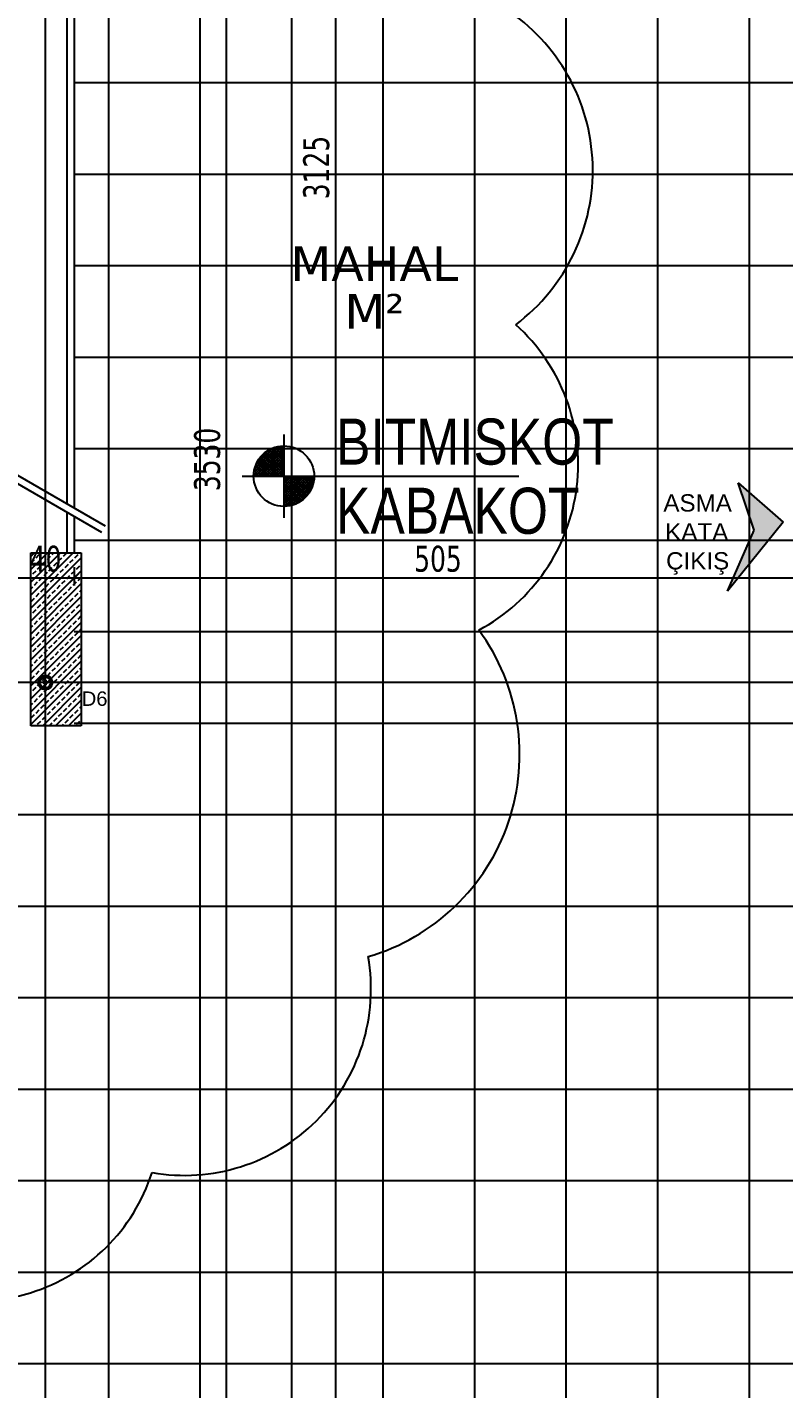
# Model space of a CAD drawing. Header units: millimetres. Extents: x 43168.9 to 43194.6, y -25545.1 to -25543.4.
# Drawn here: x 43172.0004 to 43172.1054, y -25544.322 to -25544.133 of the extents above; entities that cross this region are included whole.
import ezdxf
from ezdxf.enums import TextEntityAlignment as Align

# ---------------------------------------------------------------- set-up
doc = ezdxf.new("R2010")
doc.units = ezdxf.units.MM
doc.header["$LTSCALE"] = 200
doc.linetypes.add('DASHDOT2', pattern=[0.5, 0.25, -0.125, 0, -0.125])
for name, color, linetype in [('aks_sgh', 5, 'DASHDOT2'), ('kolon-b.a_sgh', 6, 'Continuous'), ('merdi_sgh', 3, 'Continuous'), ('olcuic_sgh', 183, 'Continuous'), ('tarama-betonarme_sgh', 223, 'Continuous'), ('tarama-zemin_sgh', 197, 'Continuous'), ('yazi-genel_sgh', 7, 'Continuous')]:
    doc.layers.add(name, color=color, linetype=linetype)
doc.styles.add('1-200', font='arial.ttf', dxfattribs={"height": 60})
doc.styles.add('dim', font='VERDANA.TTF', dxfattribs={"width": 0.7})
doc.styles.add('text1', font='VERDANA.TTF')
doc.styles.add('text2', font='arial.ttf')

msp = doc.modelspace()

# ---------------------------------------------------------------- hatches: boundary and pattern name
msp.add_hatch(color=251).paths.add_polyline_path([(43172.09906931302, -25544.19620368457), (43172.10527792969, -25544.20168626853), (43172.09758103876, -25544.21125668852), (43172.1012526155, -25544.20276589848)])
h = msp.add_hatch(color=256)
edge = h.paths.add_edge_path()
edge.add_arc((43172.00287904171, -25544.22391939969), 0.001, 0, 360)
edge = h.paths.add_edge_path(flags=16)
edge.add_arc((43172.00287904171, -25544.22391939969), 0.00075, 0, 360)

# ---------------------------------------------------------------- linework, layer by layer
for p, q in [((43172.06817703755, -25544.17425000284), (43172.06817703755, -25544.17425000284)), ((43172.0318112501, -25544.19516144207), (43172.03588594602, -25544.19108674615)), ((43172.03184088517, -25544.19477259675), (43172.03549673076, -25544.19111675117)), ((43172.03192750415, -25544.19432676753), (43172.03506785118, -25544.19118642049)), ((43172.03205081919, -25544.19528108322), (43172.0360021319, -25544.19132977051)), ((43172.03207440612, -25544.19382065531), (43172.03455640592, -25544.19133865551)), ((43172.03240076036, -25544.19313509082), (43172.03385485405, -25544.19168099714)), ((43172.03241002944, -25544.19528108322), (43172.0360021319, -25544.19168898075)), ((43172.03276923968, -25544.19528108322), (43172.0360021319, -25544.192048191)), ((43172.03600213188, -25544.19506003734), (43172.03315207974, -25544.19220998519)), ((43172.03600213189, -25544.1947008271), (43172.03334137698, -25544.19204007219)), ((43172.03600213189, -25544.19434161685), (43172.03354548149, -25544.19188496645)), ((43172.03600213189, -25544.19398240661), (43172.0337619645, -25544.19174223922)), ((43172.03600213189, -25544.19362319637), (43172.03398008925, -25544.19160115373)), ((43172.03600213189, -25544.19326398613), (43172.03422688846, -25544.19148874269)), ((43172.0360021319, -25544.19290477588), (43172.03447368767, -25544.19137633166)), ((43172.0360021319, -25544.19254556564), (43172.03473958782, -25544.19128302156)), ((43172.0360021319, -25544.19218635539), (43172.0350169875, -25544.191201211)), ((43172.0360021319, -25544.19182714515), (43172.03532038448, -25544.19114539773)), ((43172.0360021319, -25544.19146793491), (43172.03563325263, -25544.19109905564)), ((43172.0360021319, -25544.19110872466), (43172.03597577742, -25544.19108237018)), ((43172.0333494958, -25544.19528108322), (43172.0320185825, -25544.19395016991)), ((43172.03370870605, -25544.19528108322), (43172.03212677614, -25544.19369915331)), ((43172.0340679163, -25544.19528108322), (43172.03223496978, -25544.19344813671)), ((43172.03442712654, -25544.19528108322), (43172.03235500801, -25544.19320896468)), ((43172.03478633679, -25544.19528108322), (43172.0324923919, -25544.19298713834)), ((43172.03514554703, -25544.19528108322), (43172.03263941411, -25544.1927749503)), ((43172.03550475727, -25544.19528108322), (43172.03280230497, -25544.19257863091)), ((43172.03586396752, -25544.19528108322), (43172.03296519582, -25544.19238231152)), ((43172.03312844993, -25544.19528108322), (43172.0360021319, -25544.19240740125)), ((43172.03348766017, -25544.19528108322), (43172.0360021319, -25544.19276661149)), ((43172.03384687042, -25544.19528108322), (43172.03600213189, -25544.19312582174)), ((43172.03420608067, -25544.19528108322), (43172.03600213189, -25544.19348503199)), ((43172.03456529091, -25544.19528108322), (43172.03600213189, -25544.19384424223)), ((43172.03492450115, -25544.19528108322), (43172.03600213189, -25544.19420345248)), ((43172.03191265483, -25544.19528108322), (43172.03180995867, -25544.19517838706)), ((43172.03227186507, -25544.19528108322), (43172.03183539648, -25544.19484461462)), ((43172.03263107532, -25544.19528108322), (43172.0318786729, -25544.1945286808)), ((43172.03299028556, -25544.19528108322), (43172.03194862731, -25544.19423942496)), ((43172.0352837114, -25544.19528108322), (43172.03600213189, -25544.19456266272)), ((43172.03564292164, -25544.19528108322), (43172.03600213189, -25544.19492187297)), ((43172.03600213188, -25544.19564029346), (43172.03636134214, -25544.19528108322)), ((43172.03600213188, -25544.19599950371), (43172.03672055238, -25544.19528108322)), ((43172.03600213188, -25544.19635871395), (43172.03707976262, -25544.19528108322)), ((43172.03600213188, -25544.1967179242), (43172.03743897287, -25544.19528108322)), ((43172.03600213188, -25544.19707713444), (43172.03779818311, -25544.19528108322)), ((43172.03600213188, -25544.19743634469), (43172.03815739336, -25544.19528108322)), ((43172.03600213188, -25544.19779555493), (43172.0385166036, -25544.19528108322)), ((43172.03600213188, -25544.19815476518), (43172.03887581384, -25544.19528108322)), ((43172.03600213188, -25544.19851397542), (43172.03923502409, -25544.19528108322)), ((43172.03600213188, -25544.19887318567), (43172.03959423434, -25544.19528108322)), ((43172.03600213188, -25544.19923239591), (43172.03995344458, -25544.19528108322)), ((43172.03890090359, -25544.19831801929), (43172.03600213188, -25544.19541924759)), ((43172.0387045842, -25544.19848091014), (43172.03600213188, -25544.19577845783)), ((43172.03612177304, -25544.199471965), (43172.04019646895, -25544.19539726909)), ((43172.03907322991, -25544.19813113536), (43172.03622317776, -25544.19528108322)), ((43172.03651061836, -25544.19944232993), (43172.04016646394, -25544.19578648435)), ((43172.03924314291, -25544.19794183813), (43172.03658238801, -25544.19528108322)), ((43172.03939824865, -25544.19773773362), (43172.03694159826, -25544.19528108322)), ((43172.03954097589, -25544.19752125061), (43172.0373008085, -25544.19528108322)), ((43172.03968206138, -25544.19730312585), (43172.03766001874, -25544.19528108322)), ((43172.03979447241, -25544.19705632664), (43172.03801922899, -25544.19528108322)), ((43172.03990688344, -25544.19680952743), (43172.03837843923, -25544.19528108322)), ((43172.04000019355, -25544.19654362729), (43172.03873764948, -25544.19528108322)), ((43172.04008200411, -25544.19626622761), (43172.03909685972, -25544.19528108322)), ((43172.04013781738, -25544.19596283062), (43172.03945606996, -25544.19528108322)), ((43172.04018415947, -25544.19564996248), (43172.03981528022, -25544.19528108322)), ((43172.04020084492, -25544.19530743768), (43172.04017449046, -25544.19528108322)), ((43172.03850826481, -25544.198643801), (43172.03600213188, -25544.19613766808)), ((43172.03829607677, -25544.1987908232), (43172.03600213188, -25544.19649687832)), ((43172.03807425042, -25544.1989282071), (43172.03600213188, -25544.19685608857)), ((43172.0378350784, -25544.19904824532), (43172.03600213188, -25544.19721529881)), ((43172.03758406179, -25544.19915643896), (43172.03600213188, -25544.19757450906)), ((43172.03733304519, -25544.1992646326), (43172.03600213188, -25544.1979337193)), ((43172.03695644757, -25544.19935571096), (43172.04009679461, -25544.19621536392)), ((43172.0374625598, -25544.19920880898), (43172.0399445596, -25544.19672680918)), ((43172.03814812428, -25544.19888245474), (43172.03960221796, -25544.19742836106)), ((43172.03704379014, -25544.1993345878), (43172.03600213188, -25544.19829292954)), ((43172.0367545343, -25544.1994045422), (43172.03600213188, -25544.19865213979)), ((43172.03643860048, -25544.19944781863), (43172.03600213188, -25544.19901135004)), ((43172.03610482804, -25544.19947325643), (43172.03600213188, -25544.19937056028)), ((43172.06305723979, -25544.21664791594), (43172.06305723979, -25544.21664791594)), ((43172.04769784649, -25544.26196988716), (43172.04769784649, -25544.26196988716)), ((43172.01771042764, -25544.29194082348), (43172.01771042764, -25544.29194082348))]:
    msp.add_line(p, q)
at = {"color": 0}
for p, q in [((43172.03600213191, -25544.18948108324), (43172.03600213186, -25544.20108108324)), ((43172.03020213189, -25544.19528108324), (43172.06860213189, -25544.19528108324)), ((43172.09906931302, -25544.19620368457), (43172.10527792969, -25544.20168626853)), ((43172.1012526155, -25544.20276589848), (43172.09906931302, -25544.19620368457)), ((43172.10527792969, -25544.20168626853), (43172.09758103876, -25544.21125668852)), ((43172.09758103876, -25544.21125668852), (43172.1012526155, -25544.20276589848))]:
    msp.add_line(p, q, dxfattribs=at)
at = {"color": 0, "linetype": 'ByBlock', "lineweight": -2}
for p, q in [((43172.00747959124, -25544.20884673667), (43172.00627959125, -25544.21004673667)), ((43172.00627959125, -25544.21004673667), (43172.00747959124, -25544.20884673667)), ((43172.00307904171, -25544.22371939969), (43172.0026790417, -25544.22371939969)), ((43172.0026790417, -25544.22371939969), (43172.0026790417, -25544.22411939969)), ((43172.0026790417, -25544.22411939969), (43172.00307904171, -25544.22411939969)), ((43172.00294975238, -25544.22384868901), (43172.00280833102, -25544.22399011037)), ((43172.00294975238, -25544.22399011037), (43172.00280833102, -25544.22384868901)), ((43172.00307904171, -25544.22411939969), (43172.00307904171, -25544.22371939969))]:
    msp.add_line(p, q, dxfattribs=at)
at = {"color": 0}
msp.add_circle((43172.03600213188, -25544.19528108324), 0.004200000000000001, dxfattribs=at)
at = {"color": 0, "linetype": 'Continuous', "lineweight": -2}
for radius in [0.001, 0.00075]:
    msp.add_circle((43172.00287904171, -25544.22391939969), radius, dxfattribs=at)
for centre, radius, start, end in [((43172.05209009389, -25544.15283215625), 0.02678645010130108, 306.9102113561934, 56.91021156741376), ((43172.05077346946, -25544.19365649889), 0.0260671492682026, 298.1145357090338, 48.11453637685987), ((43172.03951015016, -25544.23393152006), 0.02920938891781941, 286.278732013571, 36.27873270706188), ((43172.02221119928, -25544.26645664694), 0.02587856641403371, 259.9842496761638, 9.984249243797791), ((43171.99324615177, -25544.28407065639), 0.02569903352458375, 232.166996367079, 342.1669969956464)]:
    msp.add_arc(centre, radius, start, end)
at = {"layer": 'aks_sgh'}
for p, q in [((43172.00287904171, -25543.74091939969), (43172.00287904171, -25544.60991939969)), ((43172.26687959124, -25544.22391939969), (43171.46487849217, -25544.22391939969))]:
    msp.add_line(p, q, dxfattribs=at)
at = {"layer": 'kolon-b.a_sgh'}
for p, q in [((43172.00087904171, -25544.20591939969), (43172.0078790417, -25544.20591939969)), ((43172.00087904171, -25544.22991939969), (43172.00087904171, -25544.20591939969)), ((43172.0078790417, -25544.20591939969), (43172.0078790417, -25544.22991939969)), ((43172.0078790417, -25544.22991939969), (43172.00087904171, -25544.22991939969))]:
    msp.add_line(p, q, dxfattribs=at)
at = {"layer": 'merdi_sgh'}
for p, q in [((43172.00587959124, -25544.12191939969), (43172.00587959124, -25544.19910785696)), ((43172.00687959124, -25544.12191939969), (43172.00687959124, -25544.19968520723)), ((43171.94244339067, -25544.16363765002), (43172.01069602062, -25544.20304332429)), ((43171.94294339067, -25544.16277162461), (43172.01119602062, -25544.20217729889)), ((43172.00587959124, -25544.2002625575), (43172.00587959124, -25544.20591939969)), ((43172.00687959124, -25544.20083990776), (43172.00687959124, -25544.20591939969))]:
    msp.add_line(p, q, dxfattribs=at)
at = {"layer": 'olcuic_sgh'}
for p, q in [((43172.02804944952, -25544.54616939969), (43172.02804944952, -25543.8396690729)), ((43172.04319141446, -25544.46516939969), (43172.04319141446, -25543.83966268931)), ((43172.00687959124, -25544.20791939969), (43172.00687959124, -25544.21044673667)), ((43172.00687959124, -25544.20791939969), (43172.00687959124, -25544.21044673667)), ((43172.00712959124, -25544.20944673667), (43171.99862959125, -25544.20944673667)), ((43172.1082290417, -25544.20944673667), (43172.00662959124, -25544.20944673667))]:
    msp.add_line(p, q, dxfattribs=at)
at = {"layer": 'tarama-betonarme_sgh'}
for p, q in [((43172.00087904171, -25544.20642362551), (43172.00138326753, -25544.20591939969)), ((43172.00087904171, -25544.20821967674), (43172.00317931875, -25544.20591939969)), ((43172.00087904171, -25544.21001572796), (43172.00497536998, -25544.20591939969)), ((43172.00087904171, -25544.21181177919), (43172.00677142121, -25544.20591939969)), ((43172.00087904171, -25544.21360783041), (43172.0078790417, -25544.20660783041)), ((43172.0009246648, -25544.20727602842), (43172.00137367761, -25544.20682701561)), ((43172.00159818401, -25544.20660250921), (43172.00204719682, -25544.20615349641)), ((43172.00227170322, -25544.20592899), (43172.00228129353, -25544.20591939969)), ((43172.00249620962, -25544.20750053482), (43172.00294522243, -25544.20705152201)), ((43172.00316972883, -25544.20682701561), (43172.00361874164, -25544.20637800281)), ((43172.00384324804, -25544.20615349641), (43172.00407734475, -25544.20591939969)), ((43172.00406775445, -25544.20772504123), (43172.00451676725, -25544.20727602842)), ((43172.00474127365, -25544.20705152201), (43172.00519028646, -25544.20660250921)), ((43172.00541479286, -25544.20637800281), (43172.00586380567, -25544.20592899)), ((43172.00631281848, -25544.20727602842), (43172.00676183128, -25544.20682701561)), ((43172.00698633768, -25544.20660250921), (43172.00743535049, -25544.20615349641)), ((43172.00765985689, -25544.20592899), (43172.0076694472, -25544.20591939969)), ((43172.00087904171, -25544.21540388164), (43172.0078790417, -25544.20840388164)), ((43172.00087904171, -25544.20911770274), (43172.0009246648, -25544.20907207964)), ((43172.00114917121, -25544.20884757324), (43172.00159818401, -25544.20839856043)), ((43172.00182269041, -25544.20817405403), (43172.00227170322, -25544.20772504123)), ((43172.00204719682, -25544.20974559885), (43172.00249620962, -25544.20929658605)), ((43172.00272071602, -25544.20907207964), (43172.00316972883, -25544.20862306684)), ((43172.00339423523, -25544.20839856043), (43172.00384324804, -25544.20794954763)), ((43172.00429226085, -25544.20929658605), (43172.00474127365, -25544.20884757324)), ((43172.00496578006, -25544.20862306684), (43172.00541479286, -25544.20817405403)), ((43172.00563929926, -25544.20794954763), (43172.00608831207, -25544.20750053482)), ((43172.00586380567, -25544.20952109245), (43172.00631281848, -25544.20907207964)), ((43172.00653732488, -25544.20884757324), (43172.00698633768, -25544.20839856043)), ((43172.00721084409, -25544.20817405403), (43172.00765985689, -25544.20772504123)), ((43172.00743535049, -25544.20974559885), (43172.0078790417, -25544.20930190763)), ((43172.00087904171, -25544.21719993286), (43172.0078790417, -25544.21019993286)), ((43172.00087904171, -25544.21091375396), (43172.00114917121, -25544.21064362446)), ((43172.00137367761, -25544.21041911806), (43172.00182269041, -25544.20997010525)), ((43172.00227170322, -25544.21131714367), (43172.00272071602, -25544.21086813087)), ((43172.00294522243, -25544.21064362446), (43172.00339423523, -25544.21019461166)), ((43172.00361874164, -25544.20997010525), (43172.00406775445, -25544.20952109245)), ((43172.00384324804, -25544.21154165007), (43172.00429226085, -25544.21109263727)), ((43172.00451676725, -25544.21086813087), (43172.00496578006, -25544.21041911806)), ((43172.00519028646, -25544.21019461166), (43172.00563929926, -25544.20974559885)), ((43172.00608831207, -25544.21109263727), (43172.00653732488, -25544.21064362446)), ((43172.00676183128, -25544.21041911806), (43172.00721084409, -25544.20997010525)), ((43172.00765985689, -25544.21131714367), (43172.0078790417, -25544.21109795886)), ((43172.00087904171, -25544.21899598408), (43172.0078790417, -25544.21199598409)), ((43172.0009246648, -25544.21266418209), (43172.00137367761, -25544.21221516929)), ((43172.00159818401, -25544.21199066288), (43172.00204719682, -25544.21154165007)), ((43172.00249620962, -25544.21288868849), (43172.00294522243, -25544.21243967569)), ((43172.00316972883, -25544.21221516929), (43172.00361874164, -25544.21176615648)), ((43172.00406775445, -25544.2131131949), (43172.00451676725, -25544.21266418209)), ((43172.00474127365, -25544.21243967569), (43172.00519028646, -25544.21199066288)), ((43172.00541479286, -25544.21176615648), (43172.00586380567, -25544.21131714367)), ((43172.00563929926, -25544.2133377013), (43172.00608831207, -25544.21288868849)), ((43172.00631281848, -25544.21266418209), (43172.00676183128, -25544.21221516929)), ((43172.00698633768, -25544.21199066288), (43172.00743535049, -25544.21154165007)), ((43172.00087904171, -25544.22079203531), (43172.0078790417, -25544.21379203531)), ((43172.00087904171, -25544.21450585641), (43172.0009246648, -25544.21446023331)), ((43172.00114917121, -25544.21423572691), (43172.00159818401, -25544.21378671411)), ((43172.00182269041, -25544.2135622077), (43172.00227170322, -25544.2131131949)), ((43172.00204719682, -25544.21513375252), (43172.00249620962, -25544.21468473972)), ((43172.00272071602, -25544.21446023331), (43172.00316972883, -25544.21401122051)), ((43172.00339423523, -25544.21378671411), (43172.00384324804, -25544.2133377013)), ((43172.00361874164, -25544.21535825893), (43172.00406775445, -25544.21490924612)), ((43172.00429226085, -25544.21468473972), (43172.00474127365, -25544.21423572691)), ((43172.00496578006, -25544.21401122051), (43172.00541479286, -25544.2135622077)), ((43172.00586380567, -25544.21490924612), (43172.00631281848, -25544.21446023331)), ((43172.00653732488, -25544.21423572691), (43172.00698633768, -25544.21378671411)), ((43172.00721084409, -25544.2135622077), (43172.00765985689, -25544.2131131949)), ((43172.00743535049, -25544.21513375252), (43172.0078790417, -25544.21469006131)), ((43172.00087904171, -25544.22258808653), (43172.0078790417, -25544.21558808653)), ((43172.00087904171, -25544.21630190764), (43172.00114917121, -25544.21603177814)), ((43172.00137367761, -25544.21580727173), (43172.00182269041, -25544.21535825893)), ((43172.00227170322, -25544.21670529735), (43172.00272071602, -25544.21625628454)), ((43172.00294522243, -25544.21603177814), (43172.00339423523, -25544.21558276533)), ((43172.00384324804, -25544.21692980375), (43172.00429226085, -25544.21648079094)), ((43172.00451676725, -25544.21625628454), (43172.00496578006, -25544.21580727173)), ((43172.00519028646, -25544.21558276533), (43172.00563929926, -25544.21513375252)), ((43172.00541479286, -25544.21715431015), (43172.00586380567, -25544.21670529735)), ((43172.00608831207, -25544.21648079094), (43172.00653732488, -25544.21603177814)), ((43172.00676183128, -25544.21580727173), (43172.00721084409, -25544.21535825893)), ((43172.00765985689, -25544.21670529735), (43172.0078790417, -25544.21648611253)), ((43172.00087904171, -25544.22438413776), (43172.0078790417, -25544.21738413776)), ((43172.0009246648, -25544.21805233576), (43172.00137367761, -25544.21760332296)), ((43172.00159818401, -25544.21737881655), (43172.00204719682, -25544.21692980375)), ((43172.00182269041, -25544.21895036138), (43172.00227170322, -25544.21850134857)), ((43172.00249620962, -25544.21827684217), (43172.00294522243, -25544.21782782936)), ((43172.00316972883, -25544.21760332296), (43172.00361874164, -25544.21715431015)), ((43172.00339423523, -25544.21917486778), (43172.00384324804, -25544.21872585497)), ((43172.00406775445, -25544.21850134857), (43172.00451676725, -25544.21805233576)), ((43172.00474127365, -25544.21782782936), (43172.00519028646, -25544.21737881655)), ((43172.00563929926, -25544.21872585497), (43172.00608831207, -25544.21827684217)), ((43172.00631281848, -25544.21805233576), (43172.00676183128, -25544.21760332296)), ((43172.00698633768, -25544.21737881655), (43172.00743535049, -25544.21692980375)), ((43172.00721084409, -25544.21895036138), (43172.00765985689, -25544.21850134857)), ((43172.00087904171, -25544.22618018898), (43172.0078790417, -25544.21918018898)), ((43172.00087904171, -25544.21989401009), (43172.0009246648, -25544.21984838699)), ((43172.00114917121, -25544.21962388058), (43172.00159818401, -25544.21917486778)), ((43172.00204719682, -25544.2205219062), (43172.00249620962, -25544.22007289339)), ((43172.00272071602, -25544.21984838699), (43172.00316972883, -25544.21939937418)), ((43172.00361874164, -25544.2207464126), (43172.00406775445, -25544.2202973998)), ((43172.00429226085, -25544.22007289339), (43172.00474127365, -25544.21962388058)), ((43172.00496578006, -25544.21939937418), (43172.00541479286, -25544.21895036138)), ((43172.00519028646, -25544.220970919), (43172.00563929926, -25544.2205219062)), ((43172.00586380567, -25544.2202973998), (43172.00631281848, -25544.21984838699)), ((43172.00653732488, -25544.21962388058), (43172.00698633768, -25544.21917486778)), ((43172.00743535049, -25544.2205219062), (43172.0078790417, -25544.22007821498)), ((43172.00087904171, -25544.22797624021), (43172.0078790417, -25544.22097624021)), ((43172.00087904171, -25544.22169006131), (43172.00114917121, -25544.22141993181)), ((43172.00137367761, -25544.22119542541), (43172.00182269041, -25544.2207464126)), ((43172.00159818401, -25544.22276697023), (43172.00204719682, -25544.22231795742)), ((43172.00227170322, -25544.22209345102), (43172.00272071602, -25544.22164443821)), ((43172.00294522243, -25544.22141993181), (43172.00339423523, -25544.220970919)), ((43172.00316972883, -25544.22299147663), (43172.00361874164, -25544.22254246382)), ((43172.00384324804, -25544.22231795742), (43172.00429226085, -25544.22186894462)), ((43172.00451676725, -25544.22164443821), (43172.00496578006, -25544.22119542541)), ((43172.00541479286, -25544.22254246382), (43172.00586380567, -25544.22209345102)), ((43172.00608831207, -25544.22186894462), (43172.00653732488, -25544.22141993181)), ((43172.00676183128, -25544.22119542541), (43172.00721084409, -25544.2207464126)), ((43172.00698633768, -25544.22276697023), (43172.00743535049, -25544.22231795742)), ((43172.00765985689, -25544.22209345102), (43172.0078790417, -25544.2218742662)), ((43172.00087904171, -25544.22977229143), (43172.0078790417, -25544.22277229143)), ((43172.0009246648, -25544.22344048944), (43172.00137367761, -25544.22299147663)), ((43172.00182269041, -25544.22433851505), (43172.00227170322, -25544.22388950224)), ((43172.00249620962, -25544.22366499584), (43172.00294522243, -25544.22321598303)), ((43172.00339423523, -25544.22456302145), (43172.00384324804, -25544.22411400864)), ((43172.00406775445, -25544.22388950224), (43172.00451676725, -25544.22344048944)), ((43172.00474127365, -25544.22321598303), (43172.00519028646, -25544.22276697023)), ((43172.00496578006, -25544.22478752786), (43172.00541479286, -25544.22433851505)), ((43172.00563929926, -25544.22411400864), (43172.00608831207, -25544.22366499584)), ((43172.00631281848, -25544.22344048944), (43172.00676183128, -25544.22299147663)), ((43172.00721084409, -25544.22433851505), (43172.00765985689, -25544.22388950224)), ((43172.00087904171, -25544.22528216376), (43172.0009246648, -25544.22523654066)), ((43172.00114917121, -25544.22501203426), (43172.00159818401, -25544.22456302145)), ((43172.00137367761, -25544.22658357908), (43172.00182269041, -25544.22613456627)), ((43172.00204719682, -25544.22591005987), (43172.00249620962, -25544.22546104706)), ((43172.00252798467, -25544.22991939969), (43172.0078790417, -25544.22456834266)), ((43172.00272071602, -25544.22523654066), (43172.00316972883, -25544.22478752786)), ((43172.00361874164, -25544.22613456627), (43172.00406775445, -25544.22568555347)), ((43172.00429226085, -25544.22546104706), (43172.00474127365, -25544.22501203426)), ((43172.00519028646, -25544.22635907268), (43172.00563929926, -25544.22591005987)), ((43172.00586380567, -25544.22568555347), (43172.00631281848, -25544.22523654066)), ((43172.00653732488, -25544.22501203426), (43172.00698633768, -25544.22456302145)), ((43172.00676183128, -25544.22658357908), (43172.00721084409, -25544.22613456627)), ((43172.00743535049, -25544.22591005987), (43172.0078790417, -25544.22546636865)), ((43172.00087904171, -25544.22707821498), (43172.00114917121, -25544.22680808548)), ((43172.00159818401, -25544.2281551239), (43172.00204719682, -25544.22770611109)), ((43172.00227170322, -25544.22748160469), (43172.00272071602, -25544.22703259188)), ((43172.00294522243, -25544.22680808548), (43172.00339423523, -25544.22635907268)), ((43172.00316972883, -25544.2283796303), (43172.00361874164, -25544.2279306175)), ((43172.00384324804, -25544.22770611109), (43172.00429226085, -25544.22725709829)), ((43172.00432403589, -25544.22991939969), (43172.0078790417, -25544.22636439388)), ((43172.00451676725, -25544.22703259188), (43172.00496578006, -25544.22658357908)), ((43172.00474127365, -25544.2286041367), (43172.00519028646, -25544.2281551239)), ((43172.00541479286, -25544.2279306175), (43172.00586380567, -25544.22748160469)), ((43172.00608831207, -25544.22725709829), (43172.00653732488, -25544.22680808548)), ((43172.00612008712, -25544.22991939969), (43172.0078790417, -25544.2281604451)), ((43172.00698633768, -25544.2281551239), (43172.00743535049, -25544.22770611109)), ((43172.00765985689, -25544.22748160469), (43172.0078790417, -25544.22726241988)), ((43172.0009246648, -25544.22882864311), (43172.00137367761, -25544.2283796303)), ((43172.00182269041, -25544.22972666872), (43172.00227170322, -25544.22927765592)), ((43172.00249620962, -25544.22905314951), (43172.00294522243, -25544.2286041367)), ((43172.00342601067, -25544.22991939969), (43172.00384324804, -25544.22950216232)), ((43172.00406775445, -25544.22927765592), (43172.00451676725, -25544.22882864311)), ((43172.0052220619, -25544.22991939969), (43172.00541479286, -25544.22972666872)), ((43172.00563929926, -25544.22950216232), (43172.00608831207, -25544.22905314951)), ((43172.00631281848, -25544.22882864311), (43172.00676183128, -25544.2283796303)), ((43172.00721084409, -25544.22972666872), (43172.00765985689, -25544.22927765592))]:
    msp.add_line(p, q, dxfattribs=at)
at = {"layer": 'tarama-zemin_sgh'}
for p, q in [((43172.02439999903, -25544.46491939969), (43172.02439999903, -25543.83991939969)), ((43172.03709999903, -25544.46491939969), (43172.03709999903, -25543.83991939969)), ((43172.04979999903, -25544.46491939969), (43172.04979999903, -25543.83991939969)), ((43172.06249999903, -25544.46491939969), (43172.06249999903, -25543.83991939969)), ((43172.07519999902, -25544.46491939969), (43172.07519999902, -25543.83991939969)), ((43172.08789999902, -25544.46491939969), (43172.08789999902, -25543.83991939969)), ((43172.10059999902, -25544.46491939969), (43172.10059999902, -25543.83991939969)), ((43172.01169999903, -25544.46491939969), (43172.01169999903, -25543.84991939969)), ((43172.18330722619, -25544.14070000002), (43172.00687959124, -25544.14070000002)), ((43172.18332962477, -25544.15340000002), (43172.00687959124, -25544.15340000002)), ((43172.15313062393, -25544.16610000002), (43172.00687959124, -25544.16610000002)), ((43172.14579827552, -25544.17880000002), (43172.00687959124, -25544.17880000002)), ((43172.10847904171, -25544.19150000002), (43172.00687959124, -25544.19150000002)), ((43172.10847904171, -25544.20420000002), (43172.00687959124, -25544.20420000002)), ((43172.10847904171, -25544.21690000002), (43172.00687959124, -25544.21690000002)), ((43172.18346401631, -25544.22960000002), (43172.00687959124, -25544.22960000002)), ((43172.1834864149, -25544.24230000002), (43171.82587959124, -25544.24230000002)), ((43172.18350881348, -25544.25500000002), (43171.82587959124, -25544.25500000002)), ((43172.18353121207, -25544.26770000002), (43171.82587959124, -25544.26770000002)), ((43172.18355361067, -25544.28040000002), (43171.82587959124, -25544.28040000002)), ((43172.18357600925, -25544.29310000002), (43171.82587959124, -25544.29310000002)), ((43172.18359840784, -25544.30580000002), (43171.82587959124, -25544.30580000002)), ((43172.18362080643, -25544.31850000002), (43171.82587959124, -25544.31850000002))]:
    msp.add_line(p, q, dxfattribs=at)

# ---------------------------------------------------------------- texts
at = {"color": 7, "style": 'text1'}
for tag, text, p in [('MAHAL', '', (43172.04855459109, -25544.16579117153)), ('M²', 'm²', (43172.04855459109, -25544.17236717153))]:
    msp.add_attdef(tag, text=text, height=0.004800000000006549, dxfattribs=at).set_placement(p, align=Align.MIDDLE)
at = {"color": 0, "style": 'text2', "width": 0.8}
for tag, p, s in [('BITMISKOT', (43172.04324213189, -25544.19368108324), '+0,10'), ('KABAKOT', (43172.04324213189, -25544.20328108324), '±0,00')]:
    msp.add_attdef(tag, p, s, height=0.0064, dxfattribs=at)
at = {"layer": 'aks_sgh', "style": '1-200'}
msp.add_text('D6', height=0.002, rotation=5.211020732175437e-06, dxfattribs=at).set_placement((43172.00794528454, -25544.22716477166))
at = {"layer": 'olcuic_sgh', "color": 2, "style": 'dim', "width": 0.7}
for s, p in [('3125', (43172.04227899001, -25544.1568416993)), ('3530', (43172.02713702508, -25544.19735335315))]:
    msp.add_text(s, height=0.0036, rotation=90, dxfattribs=at).set_placement(p)
for s, p in [('40', (43172.00072515202, -25544.20853552109)), ('505', (43172.05408849713, -25544.20853552109))]:
    msp.add_text(s, height=0.0036, dxfattribs=at).set_placement(p)
at = {"layer": 'yazi-genel_sgh', "style": 'text2'}
for s, p in [('ASMA ', (43172.08867086386, -25544.20018985992)), ('KATA', (43172.0889205228, -25544.20421032377)), ('ÇIKIŞ', (43172.08904739865, -25544.20823078761))]:
    msp.add_text(s, height=0.0024, dxfattribs=at).set_placement(p)

doc.saveas('drawing.dxf')
